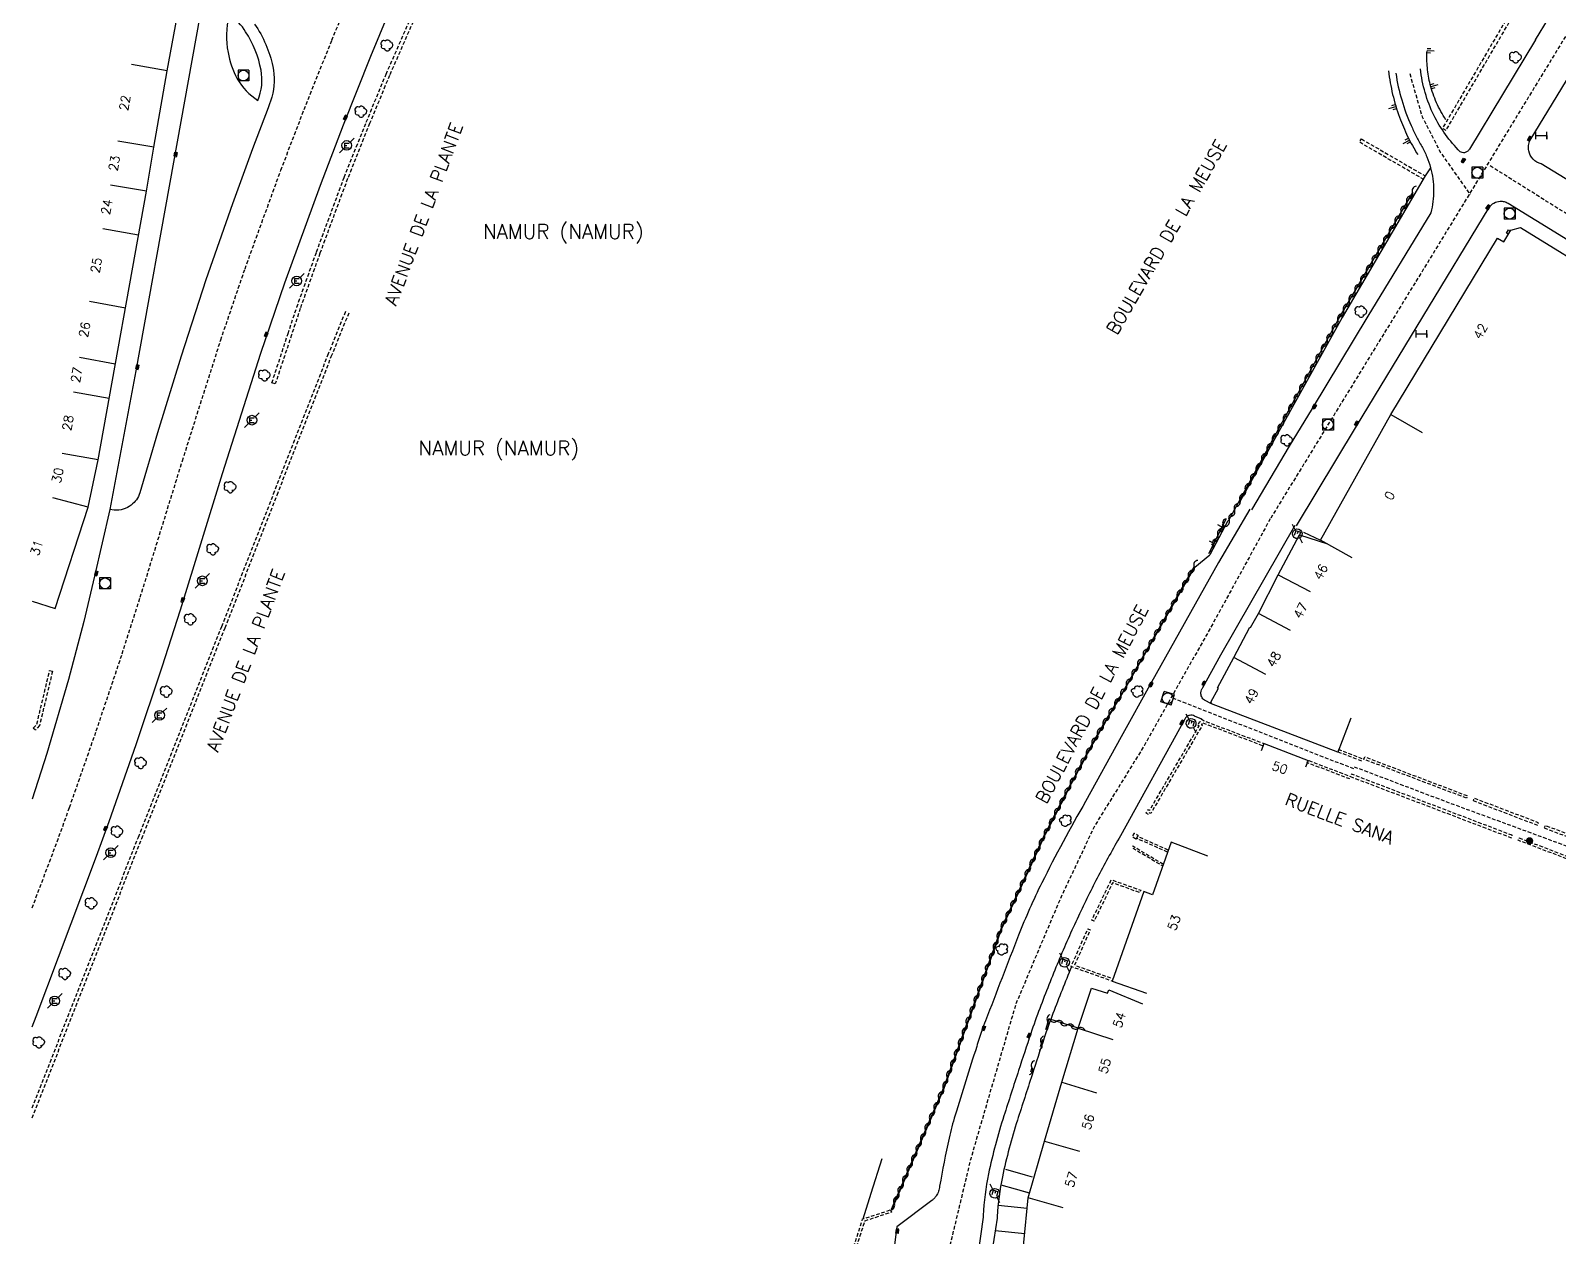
# Model space of a CAD drawing. Header units: millimetres. Extents: x 185000 to 186002, y 127000 to 128000.
# Drawn here: x 184999.8 to 185210.1, y 127128.8 to 127294.9 of the extents above; entities that cross this region are included whole.
import ezdxf
from ezdxf.enums import TextEntityAlignment as Align

# ---------------------------------------------------------------- set-up
doc = ezdxf.new("R2010")
doc.units = ezdxf.units.MM
doc.linetypes.add('DASHED', pattern=[0.75, 0.5, -0.25])
doc.layers.get('0').update_dxf_attribs({"linetype": 'CONTINUOUS'})
for name, color, linetype in [('W0001', 6, 'DASHED'), ('W0008', 7, 'CONTINUOUS'), ('W0017', 7, 'CONTINUOUS'), ('W0100', 7, 'CONTINUOUS'), ('W0112', 1, 'DASHED'), ('W0211', 2, 'CONTINUOUS'), ('W0300', 7, 'CONTINUOUS'), ('W0310', 3, 'CONTINUOUS'), ('W0334', 7, 'CONTINUOUS'), ('W0400', 7, 'CONTINUOUS'), ('W0420', 7, 'CONTINUOUS'), ('W0471', 7, 'CONTINUOUS'), ('W0980', 7, 'CONTINUOUS'), ('W0989', 7, 'CONTINUOUS'), ('W0991', 7, 'CONTINUOUS'), ('W1102', 7, 'CONTINUOUS'), ('W1473', 7, 'CONTINUOUS'), ('W1474', 7, 'CONTINUOUS')]:
    doc.layers.add(name, color=color, linetype=linetype)
doc.styles.get("Standard").update_dxf_attribs({"font": 'romans.shx', "width": 0.85})

# ---------------------------------------------------------------- blocks, each defined once
blk = doc.blocks.new('T400')
for p, q in [((-0.15, 0.3), (0.15, 0.3)), ((-0.15, -0.25), (-0.15, 0.3)), ((-0.15, 0.15), (0.15, 0.15)), ((-0.15, 0), (0.15, 0)), ((0.15, 0.3), (0.15, -0.25)), ((-0.15, -0.15), (0.15, -0.15)), ((-0.15, -0.25), (-0.15, -0.3)), ((-0.15, -0.3), (0.15, -0.3)), ((0.15, -0.3), (0.15, -0.25))]:
    blk.add_line(p, q)
blk = doc.blocks.new('T471')
for p, q in [((-0.333334, 0.333334), (-0.333334, -0.333334)), ((-0.333334, 0.333334), (0.333334, 0.333334)), ((-0.333334, 0), (0, 0)), ((0.500001, 0.500001), (1.000002, 1.000002)), ((-0.500001, -0.500001), (-1.000002, -1.000002)), ((-0.333334, -0.333334), (0.333334, -0.333334))]:
    blk.add_line(p, q)
blk.add_ellipse((0, 0), major_axis=(0.471405, 0.471405), ratio=1, start_param=5.4977871438, end_param=11.780972451)
blk = doc.blocks.new('T300')
for p, q in [((-0.8, 0.51), (-0.86, 0.34)), ((-0.86, 0.34), (-0.86, 0.17)), ((-0.86, 0.17), (-0.74, 0.06)), ((-0.69, 0.63), (-0.8, 0.51)), ((-0.8, -0.06), (-0.74, 0.06)), ((-0.74, 0.06), (-0.69, 0.11)), ((-0.57, 0.69), (-0.69, 0.63)), ((-0.46, 0.69), (-0.57, 0.69)), ((-0.29, 0.63), (-0.46, 0.69)), ((-0.29, 0.63), (-0.17, 0.74)), ((-0.23, 0.57), (-0.29, 0.63)), ((-0.17, 0.74), (-0.06, 0.8)), ((-0.06, 0.8), (0.06, 0.8)), ((0.06, 0.8), (0.23, 0.74)), ((0.23, 0.74), (0.34, 0.63)), ((0.34, 0.63), (0.4, 0.51)), ((0.46, 0.46), (0.34, 0.46)), ((0.4, 0.51), (0.4, 0.46)), ((0.57, 0.4), (0.46, 0.46)), ((0.57, 0.4), (0.69, 0.29)), ((0.69, 0.29), (0.74, 0.17)), ((0.74, 0.06), (0.69, -0.17)), ((0.74, 0.17), (0.74, 0.06)), ((-0.8, -0.17), (-0.8, -0.06)), ((-0.8, -0.23), (-0.8, -0.17)), ((-0.74, -0.34), (-0.8, -0.23)), ((-0.69, -0.4), (-0.74, -0.34)), ((-0.51, -0.46), (-0.69, -0.4)), ((-0.4, -0.46), (-0.51, -0.46)), ((-0.4, -0.46), (-0.34, -0.46)), ((-0.34, -0.46), (-0.34, -0.4)), ((-0.34, -0.51), (-0.34, -0.46)), ((-0.29, -0.63), (-0.34, -0.51)), ((-0.17, -0.74), (-0.29, -0.63)), ((-0.06, -0.8), (-0.17, -0.74)), ((0.06, -0.8), (-0.06, -0.8)), ((0.17, -0.74), (0.06, -0.8)), ((0.23, -0.69), (0.17, -0.74)), ((0.29, -0.46), (0.23, -0.46)), ((0.29, -0.63), (0.23, -0.69)), ((0.46, -0.4), (0.29, -0.46)), ((0.34, -0.51), (0.29, -0.63)), ((0.34, -0.51), (0.34, -0.46)), ((0.57, -0.34), (0.46, -0.4)), ((0.63, -0.29), (0.57, -0.34)), ((0.69, -0.17), (0.63, -0.29))]:
    blk.add_line(p, q)
blk = doc.blocks.new('T420')
for p, q in [((0.75, 0.75), (-0.75, 0.75)), ((-0.75, 0.75), (-0.75, -0.75)), ((0.75, 0.75), (0.75, -0.75)), ((0.75, -0.75), (-0.75, -0.75))]:
    blk.add_line(p, q)
blk.add_ellipse((0, 0), major_axis=(-0.53, 0.53), ratio=1, start_param=3.926991, end_param=10.210176)
blk = doc.blocks.new('t310o')
at = {"color": 0, "linetype": 'Continuous'}
for centre, start, end in [((-0.5, 0.38), 216.8699, 323.1304), ((0.5, -0.37), 36.8699, 143.1303)]:
    blk.add_arc(centre, 0.625, start, end, dxfattribs=at)
blk = doc.blocks.new('t211o')
at = {"color": 0, "linetype": 'Continuous'}
for p, q in [((-0.29, 0.5), (-0.29, 0)), ((0, 1), (0, 0)), ((0.29, 0.5), (0.29, 0))]:
    blk.add_line(p, q, dxfattribs=at)
blk = doc.blocks.new('T1473')
at = {"color": 0, "linetype": 'Continuous', "const_width": 0.5, "flags": 128}
blk.add_lwpolyline([(-0.25, 0, 1), (0.25, 0, 1)], format="xyb", close=True, dxfattribs=at)
blk = doc.blocks.new('T1474')
at = {"color": 0, "linetype": 'Continuous', "flags": 128}
for points in [[(-0.75, -0.5), (-0.75, 0.5)], [(-0.75, 0), (0.75, 0)], [(0.75, 0), (0.75, -0.5), (0.75, 0.5)]]:
    blk.add_lwpolyline(points, dxfattribs=at)

msp = doc.modelspace()

# ---------------------------------------------------------------- linework, layer by layer
at = {"layer": 'W0001'}
msp.add_lwpolyline([(185000, 127174.08), (185003.44, 127183.19), (185005.14, 127187.91), (185008.83, 127198.46), (185012.4, 127209.08), (185014.88, 127216.85), (185020.68, 127235.63), (185025.96, 127252.27), (185029.3, 127262.07), (185034.23, 127275.63), (185037.44, 127284), (185041.25, 127293.54), (185045.03, 127302.65)], dxfattribs=at)
at = {"layer": 'W0001', "flags": 128}
for points in [[(185211.45, 127294.7), (185193.49, 127265.24), (185170.43, 127227.65)], [(185189.63, 127288.94), (185191.33, 127283.01), (185193.87, 127278.07), (185197.93, 127272.31)], [(185480.75, 127140.13), (185457.44, 127152.97), (185431.09, 127166.91), (185419.08, 127172.69), (185407.49, 127178.06), (185391.81, 127184.27), (185363.62, 127195.61), (185342.14, 127205.07), (185312.9, 127218.48), (185288.08, 127230.28), (185253.6, 127246.38), (185232.69, 127256.82), (185219.34, 127264.53), (185200.48, 127276.37)], [(185170.43, 127227.65), (185162.57, 127213.3), (185153.07, 127196.4), (185146.27, 127185.41), (185141.48, 127175.26), (185135.41, 127160.87), (185129.19, 127139.53), (185124.83, 127121.33), (185124.91, 127106.01), (185123.6, 127090.8), (185118.65, 127054.11), (185114.52, 127027.95), (185110.33, 127009.27), (185108.25, 127000)], [(185181.93, 127193.21), (185156.8, 127203.03)], [(185293.17, 127129.74), (185297.12, 127140.75), (185299.39, 127149.36), (185284.97, 127155.15), (185263.64, 127163.34), (185242.72, 127170.96), (185194.33, 127188.8), (185182.04, 127193.46)]]:
    msp.add_lwpolyline(points, dxfattribs=at)
at = {"layer": 'W0008'}
for points in [[(185206.93, 127293.58), (185217.68, 127311.27)], [(185000, 127157.69), (185000.55, 127159.12), (185003.63, 127167.29), (185008.88, 127181.18), (185010.61, 127185.97), (185014.31, 127196.58), (185017.91, 127207.27), (185020.42, 127215.11), (185026.21, 127233.9), (185031.46, 127250.46), (185034.77, 127260.14), (185039.67, 127273.6), (185042.84, 127281.89), (185046.62, 127291.35), (185050.36, 127300.34)]]:
    msp.add_lwpolyline(points, dxfattribs=at)
msp.add_lwpolyline([(185030.63, 127295.77, -0.09149), (185033.15, 127289.93, -0.103753), (185033, 127285.71), (185032.51, 127284.21), (185030.31, 127278.59), (185027.57, 127271.01), (185023.93, 127260.54), (185020.51, 127250.02), (185017.24, 127239.47), (185014.81, 127231.23, -0.161567), (185013.63, 127229.52, -0.181159), (185011.31, 127228.84), (185010.68, 127228.95), (185008.59, 127219.74), (185007.13, 127213.53), (185004.99, 127205.51), (185002.01, 127195.35), (185000, 127189.04)], format="xyb", dxfattribs=at)
at = {"layer": 'W0008', "flags": 128}
for points in [[(185206.93, 127293.58), (185197.83, 127278.53)], [(185206.2, 127279.76), (185214.26, 127293.05)], [(185232.97, 127261.12), (185207.74, 127276.51)], [(185192.54, 127269.79), (185183.86, 127255.53), (185176.2, 127242.84), (185173.04, 127237.63), (185167.83, 127228.9)], [(185174.06, 127226.67), (185182.28, 127240.42), (185200.56, 127270.51)], [(185203.18, 127271.1), (185215.21, 127263.72), (185222.13, 127259.5)]]:
    msp.add_lwpolyline(points, dxfattribs=at)
for points in [[(185187.71, 127288.99, 0.033624), (185188.52, 127285.31, 0.033624), (185189.82, 127281.78, 0.014291), (185190.51, 127280.34, 0.014291), (185191.28, 127278.93)], [(185196.58, 127278.19, -0.041462), (185194.56, 127280.55, -0.041462), (185192.95, 127283.21, -0.044517), (185191.75, 127286.32, -0.044517), (185191.11, 127289.59)], [(185207.74, 127276.51, -0.145141), (185206.61, 127277.16, -0.145141), (185206.01, 127278.33, -0.080095), (185205.99, 127279.06, -0.080095), (185206.2, 127279.76)], [(185191.28, 127278.93, -0.032164), (185191.98, 127277.5, -0.032164), (185192.49, 127275.98, -0.062995), (185192.91, 127272.89, -0.062995), (185192.54, 127269.79)], [(185197.83, 127278.53, -0.125034), (185197.55, 127278.21, -0.125034), (185197.16, 127278.05, -0.088182), (185196.85, 127278.07, -0.088182), (185196.58, 127278.19)], [(185200.56, 127270.51, -0.116999), (185201.21, 127271.12, -0.116999), (185202.07, 127271.38, -0.074772), (185202.64, 127271.32, -0.074772), (185203.18, 127271.1)], [(185167.62, 127228.97), (185163.32, 127221.62), (185154.09, 127205.18), (185149.9, 127197.65), (185145, 127188.74, 0.014391), (185138.98, 127177.52, 0.023272), (185135.79, 127170.32, 0.000965), (185131.23, 127158.54, 0.008394), (185130.73, 127157.17, 0.006786), (185130.02, 127155.01, 0.001558), (185127.05, 127145.52, 0.021036), (185126.22, 127142.37, 0.010165), (185124.91, 127135.76, -0.067382), (185124.77, 127135.06, -0.067382), (185124.45, 127134.43, -0.042693), (185124.17, 127134.08, -0.042693), (185123.82, 127133.78), (185119.01, 127130.17), (185116.76, 127112.87)], [(185162.32, 127202.16), (185161.36, 127202.67, -0.11902), (185160.99, 127203.13, -0.11902), (185160.87, 127203.71, -0.078294), (185160.95, 127204.09, -0.078294), (185161.14, 127204.43), (185163.61, 127208.9), (185173.85, 127226.79)], [(185161, 127200.05), (185160.01, 127200.49, 0.093823), (185159.67, 127200.6, 0.093823), (185159.3, 127200.58, 0.112456), (185158.92, 127200.39, 0.112456), (185158.65, 127200.05), (185149.81, 127184.01, 0.010506), (185146.79, 127178.53, 0.010506), (185144.01, 127172.92, 0.0057), (185142.6, 127169.83, 0.0057), (185141.26, 127166.71, 0.005934), (185138.7, 127160.25, 0.011225), (185137.46, 127156.79, 0.001376), (185135.79, 127151.7, 0.001122), (185133.76, 127145.44, 0.026229), (185131.65, 127137.46, 0.037407), (185130.9, 127131.72), (185130.89, 127131.52), (185129.37, 127120.4)]]:
    msp.add_lwpolyline(points, format="xyb", dxfattribs=at)
at = {"layer": 'W0017', "flags": 128}
for points in [[(185192.49, 127275.98), (185191.74, 127274.86), (185180.31, 127255.37), (185166.12, 127229.76)], [(185114.4, 127131.26), (185115.51, 127134.8), (185117.01, 127139.57)], [(185133.96, 127138.1), (185136.71, 127137.31), (185137.67, 127137.03)], [(185133.35, 127135.97), (185137.29, 127134.83)], [(185136.1, 127135.18), (185137.06, 127134.9)], [(185132.96, 127133.13), (185136.96, 127132.75)], [(185132.56, 127129.67), (185136.63, 127129.27)]]:
    msp.add_lwpolyline(points, dxfattribs=at)
for points in [[(185118.35, 127132.5), (185125.53, 127149.27), (185130.09, 127161.8), (185133.49, 127171.25), (185136.1, 127176.85), (185139.35, 127183.95, -0.021582), (185139.39, 127184.03, 0.008535), (185139.5, 127184.22, 0.002058), (185139.96, 127185.11, -0.000386), (185142.39, 127189.84, -0.008746), (185146.22, 127197, -0.010248), (185149.73, 127202.97), (185149.83, 127203.14), (185157.31, 127216.22), (185160.03, 127221.01), (185162.13, 127222.68)], [(185143.06, 127165.97, 0.005937), (185140.52, 127159.55, 0.011225), (185139.31, 127156.17, 0.001376), (185137.64, 127151.09, 0.001122), (185135.62, 127144.85, 0.026229), (185133.56, 127137.06, 0.037407), (185132.84, 127131.61), (185132.82, 127131.34), (185131.67, 127124.04), (185136.06, 127123.44)]]:
    msp.add_lwpolyline(points, format="xyb", dxfattribs=at)
at = {"layer": 'W0100'}
msp.add_line((185174.98, 127225.81), (185177.36, 127224.73), dxfattribs=at)
at = {"layer": 'W0100', "flags": 128}
for points in [[(185000, 127216.3), (185003.16, 127215.28), (185007.69, 127229.23), (185009.07, 127235.77), (185015.73, 127272.75), (185016.73, 127278.8), (185018.59, 127289.31), (185021.72, 127306.21), (185016.81, 127307.12)], [(185181.72, 127222.29), (185177.36, 127224.73), (185187.03, 127242.03), (185201.7, 127266.3), (185202.56, 127265.78), (185203.55, 127267.41), (185204.88, 127267.75), (185216.92, 127260.32), (185214.29, 127256.07)], [(185181.53, 127200.21), (185179.75, 127195.54), (185162.32, 127202.16), (185162.36, 127202.26), (185162.26, 127202.4), (185163.29, 127204.31), (185163.18, 127204.38), (185165.4, 127208.55), (185167.61, 127212.73), (185167.7, 127212.69), (185168.79, 127214.62), (185171.5, 127219.95), (185174.44, 127225.44), (185178.31, 127224.19)], [(185169.22, 127195.77), (185169.58, 127196.7), (185175.63, 127194.39), (185175.27, 127193.46)], [(185161.83, 127181.21), (185156.79, 127183.15), (185154.23, 127175.89), (185153.01, 127176.33), (185148.65, 127164.01), (185153.37, 127162.34)], [(185147.72, 127103.24), (185145.38, 127098.82), (185134.29, 127104.7), (185135.14, 127113.62), (185135.91, 127121.88), (185137.1, 127134.18), (185139.35, 127141.98), (185141.73, 127150.07), (185143.98, 127157.5), (185145.84, 127163.01), (185148.01, 127162.32), (185148.22, 127162.8), (185152.83, 127160.86)]]:
    msp.add_lwpolyline(points, dxfattribs=at)
msp.add_lwpolyline([(185203.16, 127266.85), (185202.93, 127266.99), (185203.2, 127267.45), (185203.43, 127267.32)], close=True, dxfattribs=at)
at = {"layer": 'W0112'}
for points in [[(185053.96, 127299.53), (185049.18, 127288.67), (185046.46, 127282.08), (185043.42, 127274.48), (185039.61, 127264.21), (185036.9, 127256.62), (185035.71, 127253), (185033.47, 127246.21), (185033, 127246.37), (185035.23, 127253.16), (185036.43, 127256.79), (185039.14, 127264.38), (185042.95, 127274.66), (185046, 127282.27), (185048.72, 127288.87), (185053.51, 127299.74)], [(185000, 127146.53), (185014.63, 127183.83), (185026.11, 127212.83), (185033.24, 127231.1), (185037.35, 127241.58), (185040.72, 127250.19), (185043.25, 127256.43)], [(185000, 127145.16), (185015.09, 127183.64), (185026.57, 127212.65), (185033.71, 127230.92), (185037.81, 127241.39), (185041.18, 127250), (185043.71, 127256.24)]]:
    msp.add_lwpolyline(points, dxfattribs=at)
at = {"layer": 'W0112', "flags": 128}
for points in [[(185204.35, 127298.87), (185194.14, 127281.42), (185194.62, 127281.14), (185204.83, 127298.59)], [(185183.02, 127194.28), (185179.75, 127195.54), (185179.87, 127195.87), (185183.32, 127194.55)], [(185181.39, 127191.83), (185175.5, 127194.07), (185175.63, 127194.39), (185181.48, 127192.17)], [(185156.3, 127181.76), (185152.45, 127183.47), (185152.04, 127183.66), (185152.16, 127183.93), (185152.58, 127183.75), (185156.4, 127182.04)], [(185155.71, 127180.07), (185151.59, 127182.52), (185151.5, 127182.57), (185151.39, 127182.39), (185151.48, 127182.34), (185155.63, 127179.86)]]:
    msp.add_lwpolyline(points, dxfattribs=at)
for points in [[(185182.97, 127279.94), (185187.3, 127277.44), (185191.74, 127274.86), (185191.48, 127274.42), (185187.04, 127276.99), (185182.71, 127279.5)], [(185153.67, 127186.96), (185153.36, 127187.13), (185153.65, 127187.64), (185153.84, 127187.55), (185160.62, 127199.11), (185160.43, 127199.24), (185160.73, 127199.75), (185160.82, 127199.73), (185161, 127200.05), (185161.25, 127199.86), (185169.58, 127196.7), (185169.46, 127196.37), (185161.11, 127199.54), (185160.99, 127199.32), (185160.9, 127199.34), (185161.08, 127199.22), (185153.97, 127187.08), (185153.79, 127187.18)], [(185197.43, 127189.19), (185183.31, 127194.54), (185183.44, 127194.87), (185197.55, 127189.52)], [(185203.74, 127184.07), (185181.6, 127192.49), (185181.48, 127192.15), (185203.61, 127183.73)], [(185198.35, 127188.85), (185207.23, 127185.46), (185207.35, 127185.8), (185198.47, 127189.18)], [(185151.92, 127183.55), (185151.42, 127183.88), (185151.74, 127184.38), (185152.24, 127184.06)], [(185146.17, 127172.23), (185145.86, 127172.39), (185148.56, 127177.97), (185148.83, 127177.87), (185152.59, 127176.5), (185152.47, 127176.17), (185148.73, 127177.53)], [(185148.77, 127164.34), (185148.65, 127164.01), (185143.01, 127165.99), (185145.33, 127171.21), (185145.65, 127171.07), (185143.48, 127166.19)], [(185118.17, 127132.51), (185118.28, 127132.17), (185114.6, 127130.97), (185110.86, 127119.32), (185106.76, 127109.19), (185106.52, 127107.73), (185105.92, 127107.3), (185106.43, 127109.32), (185110.52, 127119.44), (185114.32, 127131.25)]]:
    msp.add_lwpolyline(points, close=True, dxfattribs=at)
at = {"layer": 'W0112'}
msp.add_lwpolyline([(185002.8, 127206.67), (185001.02, 127199.18), (185000.44, 127198.57), (185000.15, 127198.84), (185000.65, 127199.38), (185002.41, 127206.76)], close=True, dxfattribs=at)
at = {"layer": 'W0112', "flags": 128}
for points in [[(185208.14, 127185.09), (185216.4, 127181.96, 0.132933), (185217.18, 127181.89, 0.127044), (185217.93, 127182.22, 0.068383), (185218.24, 127182.54, 0.068383), (185218.44, 127182.93), (185218.11, 127183.05, -0.068383), (185217.95, 127182.75, -0.068383), (185217.71, 127182.5, -0.127044), (185217.12, 127182.24, -0.132933), (185216.52, 127182.3), (185208.26, 127185.42)], [(185204.66, 127183.72), (185215.28, 127179.67, -0.095082), (185215.74, 127179.48, -0.095082), (185216.1, 127179.14, -0.081289), (185216.28, 127178.76, -0.081289), (185216.34, 127178.34), (185216.2, 127177.91), (185215.58, 127176), (185215.25, 127176.11), (185215.86, 127178.02), (185216, 127178.45, 0.081289), (185215.94, 127178.66, 0.081289), (185215.81, 127178.94, 0.095082), (185215.55, 127179.18, 0.095082), (185215.21, 127179.32), (185204.53, 127183.39)]]:
    msp.add_lwpolyline(points, format="xyb", close=True, dxfattribs=at)
at = {"layer": 'W0211', "flags": 128}
for points in [[(185194.6, 127282.6, -0.043114), (185193.32, 127284.93, -0.043114), (185192.45, 127287.44, -0.037959), (185192.05, 127289.75, -0.037959), (185192.01, 127292.1)], [(185186.71, 127289.31, 0.029552), (185187.27, 127286.08, 0.029552), (185188.22, 127282.93, 0.025798), (185189.34, 127280.3, 0.025798), (185190.72, 127277.79)]]:
    msp.add_lwpolyline(points, format="xyb", dxfattribs=at)
msp.add_lwpolyline([(185164.58, 127227.36), (185162.12, 127222.67)], dxfattribs=at)
at = {"layer": 'W0310', "flags": 128}
for points in [[(185190, 127272.57), (185180.06, 127255.58), (185164.65, 127227.31)], [(185164.32, 127227.56), (185161.91, 127222.83)], [(185143.98, 127157.5), (185139.93, 127158.82), (185139.5, 127157.31)], [(185139.07, 127155.97), (185138.76, 127154.96)], [(185137.62, 127152.08), (185137.41, 127151.47)]]:
    msp.add_lwpolyline(points, dxfattribs=at)
msp.add_lwpolyline([(185159.94, 127221.06), (185157.22, 127216.27), (185149.75, 127203.19), (185149.64, 127203.03, 0.010248), (185146.13, 127197.05, 0.008746), (185142.29, 127189.89, 0.000386), (185139.87, 127185.16, -0.002058), (185139.41, 127184.27, -0.008535), (185139.3, 127184.08, 0.021582), (185139.26, 127183.99), (185136.01, 127176.89), (185133.39, 127171.29), (185130, 127161.83), (185125.43, 127149.3), (185118.26, 127132.54)], format="xyb", dxfattribs=at)
at = {"layer": 'W0334', "flags": 128}
msp.add_lwpolyline([(185024.6, 127305.29), (185019.44, 127276.75), (185014.26, 127248.03), (185010.68, 127228.95)], dxfattribs=at)
at = {"layer": 'W0334'}
msp.add_lwpolyline([(185031.51, 127289.42, 0.100935), (185029.39, 127294.69, 0.148174), (185027.11, 127296.91, 0.11575), (185026.98, 127291.85, 0.085445), (185028.23, 127288.24, 0.12423), (185031.07, 127285.25, 0.146332), (185031.51, 127289.42, 0.146332)], format="xyb", dxfattribs=at)
at = {"layer": 'W1102'}
for p, q in [((185187.03, 127242.03), (185191.35, 127239.51)), ((185171.5, 127219.95), (185175.94, 127217.64)), ((185173.2, 127212.26), (185168.79, 127214.62)), ((185169.81, 127206.21), (185165.4, 127208.55)), ((185143.98, 127157.5), (185148.74, 127155.97)), ((185141.73, 127150.07), (185146.52, 127148.64)), ((185139.35, 127141.98), (185144.16, 127140.58)), ((185141.9, 127132.79), (185137.1, 127134.18))]:
    msp.add_line(p, q, dxfattribs=at)
at = {"layer": 'W1102', "flags": 128}
for points in [[(185018.59, 127289.31), (185013.67, 127290.2)], [(185016.73, 127278.8), (185011.8, 127279.64)], [(185015.73, 127272.75), (185010.8, 127273.59)], [(185014.64, 127266.68), (185009.72, 127267.57)], [(185012.83, 127256.67), (185007.91, 127257.55)], [(185011.44, 127248.95), (185006.52, 127249.84)], [(185010.59, 127244.2), (185005.67, 127245.08)], [(185009.07, 127235.77), (185004.15, 127236.66)], [(185007.69, 127229.23), (185002.85, 127230.52)]]:
    msp.add_lwpolyline(points, dxfattribs=at)

# ---------------------------------------------------------------- block references
at = {"layer": 'W0211'}
for p, rotation in [((185192.01, 127292.07), 266.8122130725328), ((185192.53, 127287.12), 285.332404112663), ((185187.72, 127284.42), 106.8739599120877), ((185189.59, 127279.79), 117.1901382746966), ((185164.07, 127226.38), 62.36305022262675), ((185162.91, 127224.16), 62.36305022262675)]:
    msp.add_blockref('t211o', p, dxfattribs=dict(at, rotation=rotation))
at = {"layer": 'W0300'}
for p in [(185048.88, 127292.81), (185204.21, 127291.17), (185045.29, 127283.69), (185182.94, 127256.15), (185032, 127247.38), (185172.72, 127238.44), (185027.28, 127232), (185024.89, 127223.44), (185021.8, 127213.79), (185018.5, 127203.84), (185014.96, 127194.02), (185011.72, 127184.56), (185008.15, 127174.69), (185004.52, 127164.99), (185000.94, 127155.55)]:
    msp.add_blockref('T300', p, dxfattribs=at)
at = {"layer": 'W0300', "rotation": 252.72342}
for p in [(185152.09, 127203.82), (185142.21, 127186.04), (185133.46, 127168.32)]:
    msp.add_blockref('T300', p, dxfattribs=at)
at = {"layer": 'W0310'}
for p, rotation in [((185190, 127272.57), 239.6627661069743), ((185189.21, 127271.22), 239.6627661069743), ((185187.63, 127268.51), 239.6627661069743), ((185188.42, 127269.87), 239.6627661069743), ((185186.84, 127267.16), 239.6627661069743), ((185185.26, 127264.46), 239.6627661069743), ((185186.05, 127265.81), 239.6627661069743), ((185184.47, 127263.11), 239.6627661069743), ((185182.89, 127260.4), 239.6627661069743), ((185183.68, 127261.76), 239.6627661069743), ((185181.3, 127257.7), 239.6627661069743), ((185182.09, 127259.05), 239.6627661069743), ((185180.51, 127256.35), 239.6627661069743), ((185178.99, 127253.61), 241.4084091157573), ((185179.74, 127254.99), 241.4084091157573), ((185178.24, 127252.24), 241.4084091157573), ((185176.74, 127249.49), 241.4084091157573), ((185177.49, 127250.86), 241.4084091157573), ((185175.99, 127248.11), 241.4084091157573), ((185174.49, 127245.36), 241.4084091157573), ((185175.24, 127246.74), 241.4084091157573), ((185173.74, 127243.99), 241.4084091157573), ((185172.25, 127241.24), 241.4084091157573), ((185173, 127242.61), 241.4084091157573), ((185171.5, 127239.86), 241.4084091157573), ((185170, 127237.11), 241.4084091157573), ((185170.75, 127238.49), 241.4084091157573), ((185169.25, 127235.74), 241.4084091157573), ((185167.75, 127232.99), 241.4084091157573), ((185168.5, 127234.36), 241.4084091157573), ((185167, 127231.61), 241.4084091157573), ((185165.5, 127228.86), 241.4084091157573), ((185166.25, 127230.24), 241.4084091157573), ((185163.92, 127226.77), 242.9711668605688), ((185164.75, 127227.49), 241.4084091157573), ((185162.5, 127223.98), 242.9711668605688), ((185163.21, 127225.38), 242.9711668605688), ((185159.94, 127221.06), 240.4558818188982), ((185158.39, 127218.33), 240.4558818188982), ((185159.17, 127219.69), 240.4558818188982), ((185156.85, 127215.61), 240.2248450837837), ((185157.62, 127216.97), 240.4558818188982), ((185156.07, 127214.25), 240.2248450837837), ((185154.51, 127211.53), 240.2248450837837), ((185155.29, 127212.89), 240.2248450837837), ((185153.74, 127210.17), 240.2248450837837), ((185152.18, 127207.45), 240.2248450837837), ((185152.96, 127208.81), 240.2248450837837), ((185151.4, 127206.09), 240.2248450837837), ((185149.85, 127203.38), 240.2248450837837), ((185150.63, 127204.73), 240.2248450837837), ((185149.04, 127202.04), 238.8303316032037), ((185147.44, 127199.34), 239.8910075211967), ((185148.23, 127200.69), 239.3606695622002), ((185145.9, 127196.62), 240.9065669828214), ((185146.66, 127197.98), 240.4213454801932), ((185145.14, 127195.25), 241.2929433705549), ((185143.65, 127192.49), 242.0656961460217), ((185144.39, 127193.87), 241.6793197582883), ((185142.92, 127191.1), 242.4520725337551), ((185141.49, 127188.32), 242.8191577027373), ((185142.2, 127189.71), 242.7931088092494), ((185140.77, 127186.93), 242.8452065962251), ((185139.34, 127184.14), 241.0864543457039), ((185140.06, 127185.53), 242.8712554897129), ((185138.68, 127182.72), 245.3961026028176), ((185137.37, 127179.87), 245.3961026028176), ((185138.03, 127181.3), 245.3961026028176), ((185136.72, 127178.45), 245.3961026028176), ((185135.41, 127175.61), 244.9766399948151), ((185136.07, 127177.03), 245.3961026028176), ((185134.75, 127174.19), 244.9766399948151), ((185133.42, 127171.35), 244.9766399948151), ((185134.08, 127172.77), 244.9766399948151), ((185132.89, 127169.88), 250.2337044573629), ((185132.36, 127168.41), 250.2337044573629), ((185131.3, 127165.46), 250.2337044573629), ((185131.83, 127166.93), 250.2337044573629), ((185130.77, 127163.98), 250.2337044573629), ((185129.71, 127161.04), 249.9993161513688), ((185130.24, 127162.51), 250.2337044573629), ((185129.17, 127159.57), 249.9993161513688), ((185128.1, 127156.62), 249.9993161513688), ((185128.63, 127158.1), 249.9993161513688), ((185139.81, 127158.4), 254.2483186899512), ((185141, 127158.47), 161.9026099332566), ((185142.49, 127157.98), 161.9026099332566), ((185143.98, 127157.5), 161.9026099332566), ((185127.56, 127155.15), 249.9993161513688), ((185138.91, 127155.46), 253.0020701346221), ((185127.03, 127153.68), 249.9993161513688), ((185125.96, 127150.74), 249.9993161513688), ((185126.49, 127152.21), 249.9993161513688), ((185137.62, 127152.08), 250.4595765195992), ((185125.42, 127149.27), 246.8138097730018), ((185124.19, 127146.39), 246.8138097730018), ((185124.8, 127147.83), 246.8138097730018), ((185123.57, 127144.95), 246.8138097730018), ((185122.34, 127142.07), 246.8138097730018), ((185122.95, 127143.51), 246.8138097730018), ((185121.72, 127140.63), 246.8138097730018), ((185120.49, 127137.75), 246.8138097730018), ((185121.1, 127139.19), 246.8138097730018), ((185119.87, 127136.31), 246.8138097730018), ((185119.25, 127134.87), 246.8138097730018), ((185118.64, 127133.43), 246.8138097730018)]:
    msp.add_blockref('t310o', p, dxfattribs=dict(at, rotation=rotation))
at = {"layer": 'W0400'}
for p, rotation in [((185043.13, 127282.89), 156.3280293451019), ((185206.1, 127279.98), 150.8857490299993), ((185019.75, 127277.82), 349.7545992548912), ((185197, 127276.98), 327.3292669387945), ((185200.4, 127270.53), 148.9043030209143), ((185032.23, 127253.03), 160.282746570538), ((185014.49, 127248.55), 349.1737502379197), ((185176.5, 127243.11), 329.5605206959567), ((185182.31, 127240.78), 147.4571877090083), ((185008.83, 127220.14), 347.6540505316661), ((185020.72, 127216.48), 342.864345027869), ((185154.01, 127204.82), 149.1258244353024), ((185161.3, 127205.02), 332.7568212863945), ((185158.28, 127199.58), 150.1634490481036), ((185010.11, 127185.02), 340.1248136609291), ((185130.98, 127157.51), 342.4171424415135), ((185137.22, 127156.49), 156.7594711667175), ((185119.09, 127129.56), 172.089752980551)]:
    msp.add_blockref('T400', p, dxfattribs=dict(at, rotation=rotation))
at = {"layer": 'W0420'}
for p in [(185029.09, 127288.68), (185198.94, 127275.3), (185203.37, 127269.67), (185178.37, 127240.62), (185178.37, 127240.62), (185010.04, 127218.76)]:
    msp.add_blockref('T420', p, dxfattribs=at)
at = {"layer": 'W0420', "rotation": 252.72342}
msp.add_blockref('T420', (185156.31, 127202.95), dxfattribs=at)
at = {"layer": 'W0471'}
for p in [(185043.31, 127279.05), (185036.43, 127260.41), (185030.25, 127241.23), (185023.43, 127219.11), (185017.54, 127200.6), (185010.83, 127181.68), (185003.11, 127161.28)]:
    msp.add_blockref('T471', p, dxfattribs=at)
at = {"layer": 'W0471', "rotation": 252.72342}
for p in [(185174.15, 127225.59), (185159.53, 127199.48), (185142.11, 127166.59), (185132.51, 127134.78)]:
    msp.add_blockref('T471', p, dxfattribs=at)
at = {"layer": 'W1473'}
msp.add_blockref('T1473', (185206.12, 127183.31), dxfattribs=at)
at = {"layer": 'W1474'}
for p in [(185207.73, 127280.42), (185191.25, 127253.12)]:
    msp.add_blockref('T1474', p, dxfattribs=at)

# ---------------------------------------------------------------- texts
at = {"layer": 'W0980'}
for p in [(185073.1, 127267.06), (185064.23, 127237.25)]:
    msp.add_text('NAMUR (NAMUR)', height=2, dxfattribs=at).set_placement(p, align=Align.MIDDLE)
at = {"layer": 'W0989'}
for s, rotation, p in [('AVENUE DE LA PLANTE', 69.6508, (185053.9, 127269.64)), ('BOULEVARD DE LA MEUSE', 59.9819, (185156.17, 127266.48)), ('AVENUE DE LA PLANTE', 69.6508, (185029.39, 127208.18)), ('BOULEVARD DE LA MEUSE', 62.3163, (185145.89, 127202.16)), ('RUELLE SANA', 339.3437, (185179.95, 127186.38))]:
    msp.add_text(s, height=1.75, rotation=rotation, dxfattribs=at).set_placement(p, align=Align.MIDDLE)
at = {"layer": 'W0991'}
for s, rotation, p in [('22', 79.9521, (185012.74, 127284.92)), ('23', 80.6204, (185011.3, 127276.6)), ('24', 79.7871, (185010.26, 127270.58)), ('25', 79.7881, (185008.82, 127262.56)), ('26', 79.7881, (185007.22, 127253.69)), ('42', 60.795, (185199.35, 127253.47)), ('27', 79.7881, (185006.1, 127247.46)), ('28', 79.7881, (185004.91, 127240.87)), ('30', 78.0589, (185003.51, 127233.63)), ('0', 60.795, (185186.85, 127230.84)), ('31', 72.0025, (185000.62, 127223.67)), ('46', 61.8559, (185177.38, 127220.34)), ('47', 63.0069, (185174.6, 127215.02)), ('48', 62.0883, (185170.92, 127208.3)), ('49', 61.8347, (185167.84, 127203.21)), ('50', 340.7563, (185171.75, 127193.37)), ('53', 69.5972, (185157.18, 127172.05)), ('54', 71.3681, (185149.65, 127158.66)), ('55', 73.1423, (185147.64, 127152.33)), ('56', 73.6453, (185145.34, 127144.62)), ('57', 73.8878, (185143.03, 127136.69))]:
    msp.add_text(s, height=1.25, rotation=rotation, dxfattribs=at).set_placement(p, align=Align.MIDDLE)

doc.saveas('drawing.dxf')
